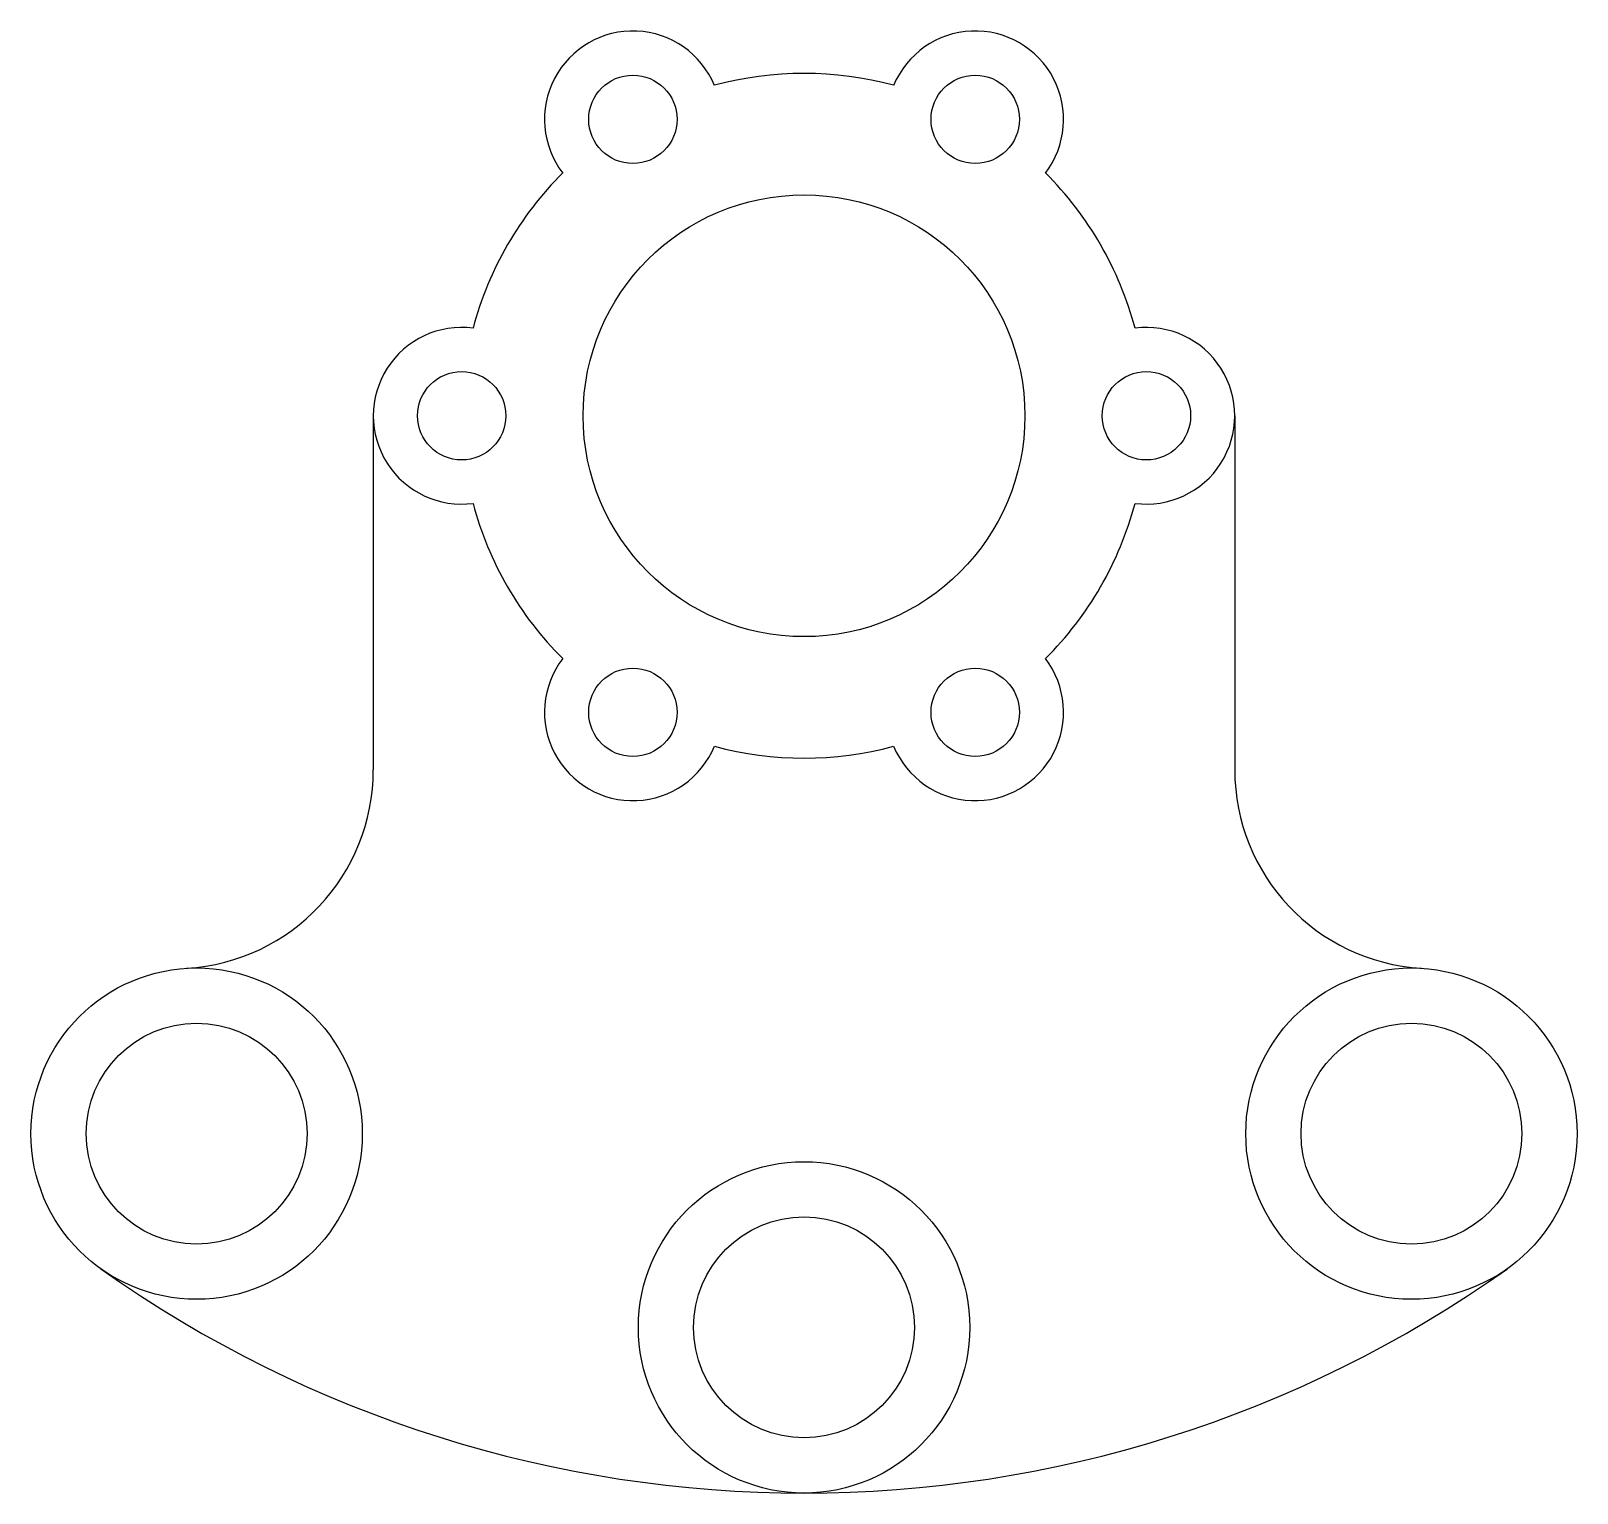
# Model space of a CAD drawing. Header units: centimetres. Extents: x 191 to 331, y 41 to 173.
import ezdxf

# ---------------------------------------------------------------- set-up
doc = ezdxf.new("R2010")
doc.units = ezdxf.units.CM
doc.header["$MEASUREMENT"] = 0

# ---------------------------------------------------------------- blocks, each defined once
blk = doc.blocks.new('*U2')
blk.add_circle((0, 0), 4)
blk = doc.blocks.new('*U3')
at = {"color": 0, "linetype": 'ByBlock', "lineweight": -2, "transparency": 16777216}
for p, rotation in [((245.45, 165.25), 120), ((276.45, 165.25), 59.99999999999999), ((229.95, 138.41), 180), ((245.45, 111.56), 239.9999999999999), ((276.45, 111.56), 299.9999999999999)]:
    blk.add_blockref('*U2', p, dxfattribs=dict(at, rotation=rotation))
blk.add_blockref('*U2', (291.95, 138.41), dxfattribs=at)

msp = doc.modelspace()

# ---------------------------------------------------------------- linework, layer by layer
for p, q in [((221.95, 138.41), (221.95, 106.35)), ((299.95, 138.41), (299.95, 106.35))]:
    msp.add_line(p, q)
for centre, radius in [((260.95, 138.41), 20), ((205.95, 73.41), 15), ((315.95, 73.41), 15), ((205.95, 73.41), 10), ((315.95, 73.41), 10), ((260.95, 55.87), 15), ((260.95, 55.87), 10)]:
    msp.add_circle(centre, radius)
for centre, radius, start, end in [((245.45, 165.25), 8, 22.5863, 217.4137), ((276.45, 165.25), 8, 322.5863, 157.4137), ((260.95, 138.41), 31, 74.8273, 105.1727), ((260.95, 138.41), 31, 134.8273, 165.1727), ((260.95, 138.41), 31, 14.8273, 45.1727), ((229.95, 138.41), 8, 82.5863, 277.4137), ((291.95, 138.41), 8, 262.5863, 97.4137), ((260.95, 138.41), 31, 194.8273, 225.1727), ((260.95, 138.41), 31, 314.8273, 345.1727), ((245.45, 111.56), 8, 142.5863, 337.4137), ((276.45, 111.56), 8, 202.5863, 37.4137), ((260.95, 138.41), 31, 254.8273, 285.1727), ((203.95, 106.35), 18, 273.4746, 0), ((317.95, 106.35), 18, 180, 266.5254), ((260.95, 150.87), 110, 234.6235, 305.3765)]:
    msp.add_arc(centre, radius, start, end)

# ---------------------------------------------------------------- block references
msp.add_blockref('*U3', (0, 0))

doc.saveas('drawing.dxf')
